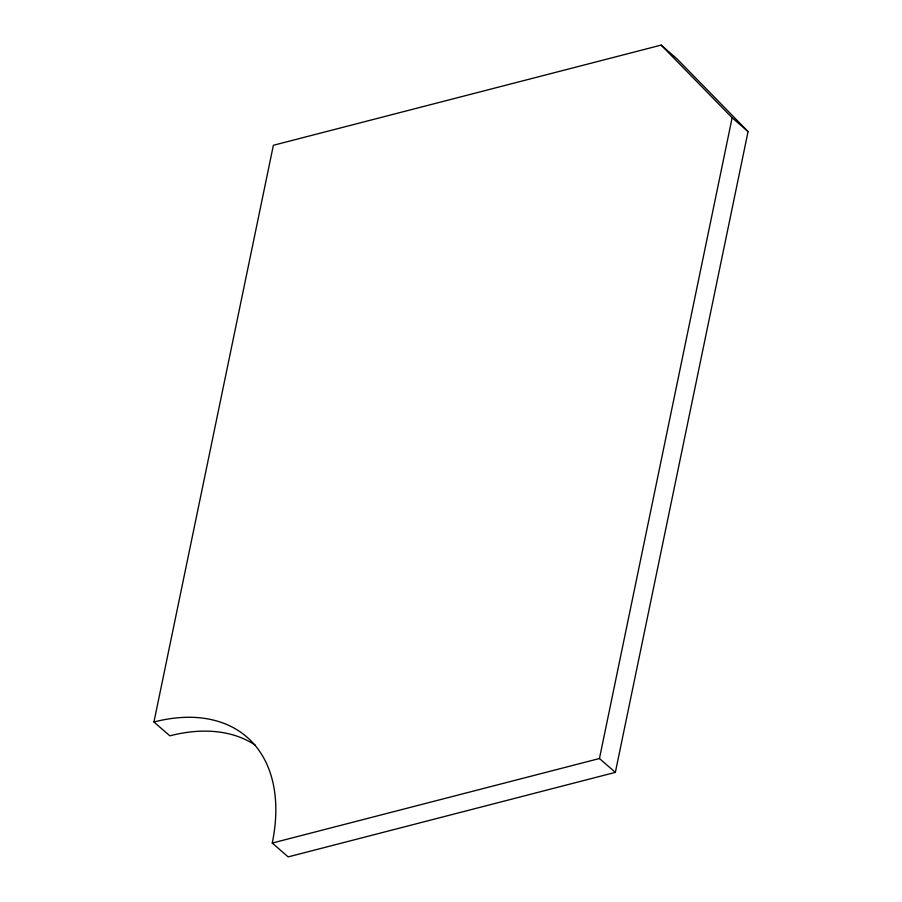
<?xml version="1.0" encoding="UTF-8"?>
<svg xmlns="http://www.w3.org/2000/svg" width="902" height="902" viewBox="0 0 902 902"><rect width="100%" height="100%" fill="white"/><g stroke="black" fill="none" stroke-linecap="round" stroke-linejoin="round"><path stroke-width="1.35" d="M153.938 721.995L273.374 145.278L661.166 45.1L677.075 58.946L748.062 131.579L615.356 772.371L288.166 856.9L272.246 843.054A192.284 119.447 -49 0 0 153.938 721.995L169.858 735.829A192.284 119.447 -49 0 1 255.221 745.12M615.356 772.371L599.447 758.526L732.142 117.745L661.166 45.1M272.246 843.054L599.447 758.526M732.142 117.745L748.062 131.579"/></g></svg>
